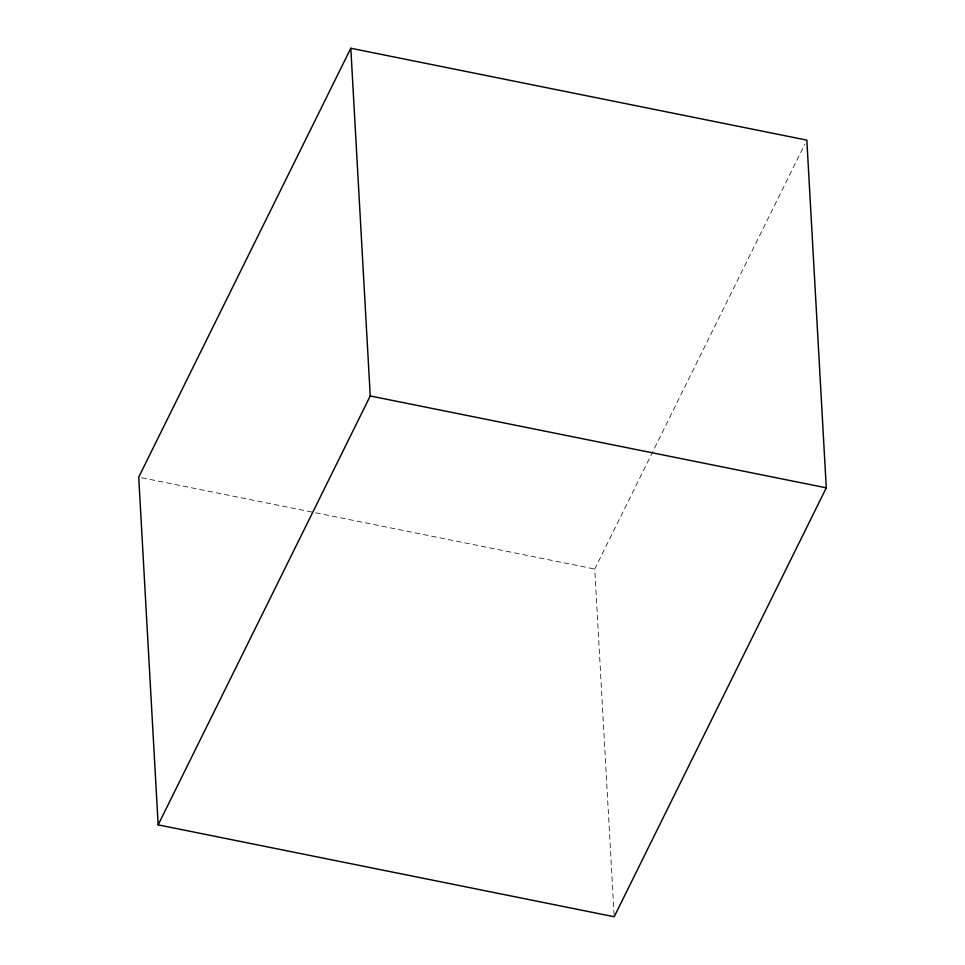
<?xml version="1.0" encoding="UTF-8"?>
<svg xmlns="http://www.w3.org/2000/svg" width="965" height="965" viewBox="0 0 965 965"><rect width="100%" height="100%" fill="white"/><g stroke="black" fill="none" stroke-linecap="round" stroke-linejoin="round"><path stroke-width="0.72" stroke-dasharray="4.83 3.62" d="M614.114 915.242L594.754 569.036L804.834 144.171M141.674 477.747L594.754 569.036"/><path stroke-width="1.45" d="M350.802 48.25L138.719 477.156L158.163 824.87L614.198 916.75L826.281 487.844L806.837 140.13L350.802 48.25L370.246 395.964L158.163 824.87M370.246 395.964L826.281 487.844"/></g></svg>
